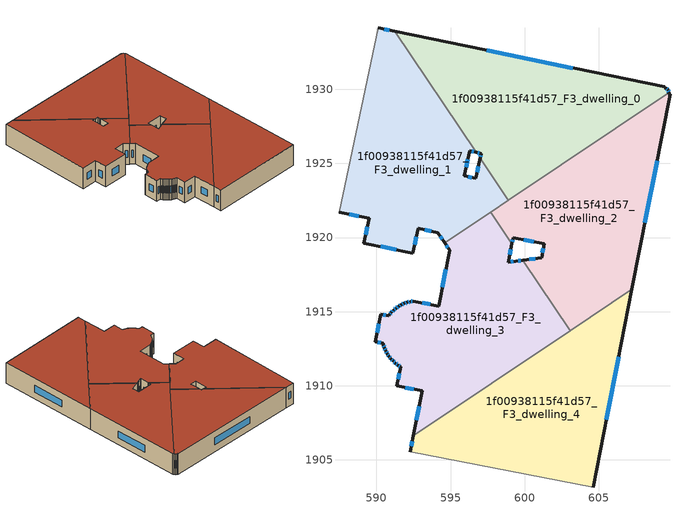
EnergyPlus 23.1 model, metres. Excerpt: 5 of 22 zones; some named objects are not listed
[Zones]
1f00938115f41d57_F3_dwelling_0
 floor to 1f00938115f41d57_F2_dwelling_0 (EU_floor_Construction): 609.44,1930.15 609.44,1930.1 609.53,1930.08 609.67,1929.96 609.73,1929.78 598.89,1922.51 596.99,1925.33 597.07,1925.66 596.72,1925.74 591.25,1933.91 z9
 wall outside (EU_wall_Construction): 609.73,1929.78 609.67,1929.96 609.53,1930.08 609.44,1930.1 609.44,1930.15 591.25,1933.91 / 596.72,1925.74 597.07,1925.66 596.99,1925.33 z9:12
 wall to 1f00938115f41d57_F3_dwelling_1 (EU_wall_Construction): 596.99,1925.33 598.89,1922.51 / 591.25,1933.91 596.72,1925.74 z9:12
 wall to 1f00938115f41d57_F3_dwelling_2 (EU_wall_Construction): 598.89,1922.51 609.73,1929.78 z9:12
 window (EU_Window_Construction): 609.62,1930 609.58,1930.04 / 609.71,1929.84 609.69,1929.9 / 597.04,1925.55 597.02,1925.45 / 596.84,1925.71 596.95,1925.69 / 603.25,1931.43 597.44,1932.63 z10.02:10.98
 roof outside (EU_roof_Construction): 609.73,1929.78 609.67,1929.96 609.53,1930.08 609.44,1930.1 609.44,1930.15 591.25,1933.91 596.72,1925.74 597.07,1925.66 596.99,1925.33 598.89,1922.51 z12
1f00938115f41d57_F3_dwelling_1
 floor to 1f00938115f41d57_F2_dwelling_1 (EU_floor_Construction): 591.25,1933.91 596.72,1925.74 596.28,1925.84 595.92,1924.15 596.7,1923.99 596.97,1925.24 596.99,1925.33 598.89,1922.51 594.61,1919.64 594.15,1920.33 592.81,1920.61 592.46,1918.95 589.16,1919.63 589.51,1921.29 587.48,1921.72 590.14,1934.14 z9
 wall outside (EU_wall_Construction): 596.99,1925.33 596.97,1925.24 596.7,1923.99 595.92,1924.15 596.28,1925.84 596.72,1925.74 / 587.48,1921.72 589.51,1921.29 589.16,1919.63 592.46,1918.95 592.81,1920.61 594.15,1920.33 594.61,1919.64 / 591.25,1933.91 590.14,1934.14 z9:12
 wall adiabatic (EU_wall_Construction): 590.14,1934.14 587.48,1921.72 z9:12
 wall to 1f00938115f41d57_F3_dwelling_3 (EU_wall_Construction): 594.61,1919.64 597.7,1921.71 z9:12
 wall to 1f00938115f41d57_F3_dwelling_2 (EU_wall_Construction): 597.7,1921.71 598.89,1922.51 z9:12
 window (EU_Window_Construction): 596.43,1925.81 596.57,1925.77 / 596.04,1924.73 596.16,1925.27 / 596.44,1924.04 596.19,1924.1 / 596.88,1924.81 596.8,1924.41 / 594.31,1920.1 594.45,1919.88 / 593.27,1920.52 593.7,1920.43 / 592.58,1919.51 592.7,1920.04 / 590.29,1919.39 591.34,1919.18 / 589.39,1920.73 589.28,1920.19 / 588.17,1921.57 588.82,1921.44 / 590.87,1933.99 590.52,1934.06 z10.02:10.98
 roof outside (EU_roof_Construction): 598.89,1922.51 596.99,1925.33 596.97,1925.24 596.7,1923.99 595.92,1924.15 596.28,1925.84 596.72,1925.74 591.25,1933.91 590.14,1934.14 587.48,1921.72 589.51,1921.29 589.16,1919.63 592.46,1918.95 592.81,1920.61 594.15,1920.33 594.61,1919.64 z12
1f00938115f41d57_F3_dwelling_2
 floor to 1f00938115f41d57_F2_dwelling_2 (EU_floor_Construction): 609.73,1929.78 609.71,1929.69 609.8,1929.65 607.24,1916.51 603.07,1913.71 599.88,1918.47 601.14,1918.64 601.32,1919.58 599.22,1919.99 599.14,1919.57 597.7,1921.71 z9
 wall outside (EU_wall_Construction): 607.24,1916.51 609.8,1929.65 609.71,1929.69 609.73,1929.78 / 599.14,1919.57 599.22,1919.99 601.32,1919.58 601.14,1918.64 599.88,1918.47 z9:12
 wall to 1f00938115f41d57_F3_dwelling_3 (EU_wall_Construction): 599.88,1918.47 603.07,1913.71 / 597.7,1921.71 599.14,1919.57 z9:12
 wall to 1f00938115f41d57_F3_dwelling_4 (EU_wall_Construction): 603.07,1913.71 607.24,1916.51 z9:12
 window (EU_Window_Construction): 608.11,1920.98 608.93,1925.18 / 600.71,1918.58 600.31,1918.53 / 601.26,1919.26 601.2,1918.96 / 599.94,1919.85 600.61,1919.72 / 599.17,1919.71 599.2,1919.85 z10.02:10.98
 roof outside (EU_roof_Construction): 607.24,1916.51 609.8,1929.65 609.71,1929.69 609.73,1929.78 597.7,1921.71 599.14,1919.57 599.22,1919.99 601.32,1919.58 601.14,1918.64 599.88,1918.47 603.07,1913.71 z12
1f00938115f41d57_F3_dwelling_3
 floor to 1f00938115f41d57_F2_dwelling_3 (EU_floor_Construction): 599.14,1919.57 598.93,1918.47 598.9,1918.34 599.41,1918.41 599.88,1918.47 603.07,1913.71 592.49,1906.62 593.08,1909.66 591.38,1909.99 591.64,1911.29 591.45,1911.4 591.28,1911.53 591.12,1911.67 590.98,1911.82 590.84,1911.99 590.72,1912.17 590.62,1912.36 590.55,1912.55 590.47,1912.76 590.47,1912.8 590.46,1912.86 589.92,1912.96 590.28,1914.81 590.82,1914.71 590.88,1914.79 591.01,1914.95 591.16,1915.1 591.33,1915.24 591.5,1915.36 591.68,1915.46 591.88,1915.55 592.08,1915.62 592.29,1915.67 592.5,1915.71 594.19,1915.38 594.94,1919.15 594.61,1919.64 597.7,1921.71 z9
 wall outside (EU_wall_Construction): 594.61,1919.64 594.94,1919.15 594.19,1915.38 592.5,1915.71 592.29,1915.67 592.08,1915.62 591.88,1915.55 591.68,1915.46 591.5,1915.36 591.33,1915.24 591.16,1915.1 591.01,1914.95 590.88,1914.79 590.82,1914.71 590.28,1914.81 589.92,1912.96 590.46,1912.86 590.47,1912.8 590.47,1912.76 590.55,1912.55 590.62,1912.36 590.72,1912.17 590.84,1911.99 590.98,1911.82 591.12,1911.67 591.28,1911.53 591.45,1911.4 591.64,1911.29 591.38,1909.99 593.08,1909.66 592.49,1906.62 / 599.88,1918.47 599.41,1918.41 598.9,1918.34 598.93,1918.47 599.14,1919.57 z9:12
 wall to 1f00938115f41d57_F3_dwelling_4 (EU_wall_Construction): 592.49,1906.62 603.07,1913.71 z9:12
 window (EU_Window_Construction): 591.55,1910.85 591.47,1910.43 / 591.52,1911.36 591.58,1911.33 / 591.34,1911.48 591.4,1911.44 / 591.18,1911.62 591.23,1911.58 / 591.03,1911.77 591.07,1911.72 / 590.89,1911.93 590.93,1911.88 / 590.76,1912.1 590.8,1912.05 / 590.65,1912.3 590.69,1912.23 / 590.57,1912.49 590.59,1912.43 / 590.5,1912.69 590.52,1912.62 / 590.1,1912.93 590.28,1912.9 / 590.15,1914.18 590.04,1913.59 / 590.63,1914.74 590.46,1914.77 / 590.97,1914.89 590.92,1914.84 / 591.11,1915.05 591.06,1915 / 591.27,1915.19 591.22,1915.15 / 591.44,1915.32 591.39,1915.28 / 591.62,1915.43 591.56,1915.39 / 591.82,1915.52 591.75,1915.49 / 592.01,1915.6 591.95,1915.58 / 592.22,1915.65 592.15,1915.64 / 592.43,1915.69 592.36,1915.68 / 593.62,1915.49 593.08,1915.59 / 594.69,1917.86 594.45,1916.66 / 594.72,1919.47 594.83,1919.32 / 599,1918.85 599.07,1919.19 / 599.24,1918.38 599.08,1918.36 / 599.72,1918.45 599.57,1918.43 / 592.88,1908.63 592.7,1907.66 / 591.96,1909.87 592.5,1909.77 z10.02:10.98
 roof outside (EU_roof_Construction): 603.07,1913.71 599.88,1918.47 599.41,1918.41 598.9,1918.34 598.93,1918.47 599.14,1919.57 597.7,1921.71 594.61,1919.64 594.94,1919.15 594.19,1915.38 592.5,1915.71 592.29,1915.67 592.08,1915.62 591.88,1915.55 591.68,1915.46 591.5,1915.36 591.33,1915.24 591.16,1915.1 591.01,1914.95 590.88,1914.79 590.82,1914.71 590.28,1914.81 589.92,1912.96 590.46,1912.86 590.47,1912.8 590.47,1912.76 590.55,1912.55 590.62,1912.36 590.72,1912.17 590.84,1911.99 590.98,1911.82 591.12,1911.67 591.28,1911.53 591.45,1911.4 591.64,1911.29 591.38,1909.99 593.08,1909.66 592.49,1906.62 z12
1f00938115f41d57_F3_dwelling_4
 floor to 1f00938115f41d57_F2_dwelling_4 (EU_floor_Construction): 607.24,1916.51 604.63,1903.17 592.29,1905.55 592.49,1906.62 z9
 wall outside (EU_wall_Construction): 604.63,1903.17 607.24,1916.51 / 592.49,1906.62 592.29,1905.55 z9:12
 wall adiabatic (EU_wall_Construction): 592.29,1905.55 604.63,1903.17 z9:12
 window (EU_Window_Construction): 605.52,1907.71 606.35,1911.97 / 592.42,1906.26 592.36,1905.92 z10.02:10.98
 roof outside (EU_roof_Construction): 604.63,1903.17 607.24,1916.51 592.49,1906.62 592.29,1905.55 z12
[Building]
EU S2 Campaign: North Axis=0; Terrain=City; Solar Distribution=FullExterior
[Site:Location]
Vienna: Latitude=48; Longitude=16.5; Time Zone=1; Elevation=183
[SizingPeriod:WeatherFileDays]
AnnualSizingPeriod: Begin Month=1; Begin Day of Month=1; End Month=12; End Day of Month=31; Day of Week for Start Day=Monday; Use Weather File Daylight Saving Period=No; Use Weather File Rain and Snow Indicators=No
[MATERIAL]
EU_InternalMass_Material: Roughness=MediumRough; Thickness=0.1; Conductivity=1; Density=1800; Specific Heat=900; Thermal Absorptance=0.9; Solar Absorptance=0.7; Visible Absorptance=0.7
[MATERIAL:NOMASS] Roughness=MediumRough; Thermal Absorptance=0.9; Solar Absorptance=0.7; Visible Absorptance=0.7
Name | Thermal Resistance
EU_wall_NoMass | 0.942466
EU_roof_NoMass | 0.551687
EU_floor_NoMass | 0.66527
[WINDOWMATERIAL:SIMPLEGLAZINGSYSTEM]
EU_Window_SimpleGlazing: UFactor=2.03367; Solar Heat Gain Coefficient=0.65; Visible Transmittance=0.65
[CONSTRUCTION]
EU_wall_Construction: EU_wall_NoMass
EU_roof_Construction: EU_roof_NoMass
EU_floor_Construction: EU_floor_NoMass
EU_Window_Construction: EU_Window_SimpleGlazing
EU_InternalMass_Construction: EU_InternalMass_Material
[ZONE] Type=1; Multiplier=1; Ceiling Height=autocalculate; Floor Area=autocalculate; Part of Total Floor Area=Yes
Name | Volume
1f00938115f41d57_F3_dwelling_0; 1f00938115f41d57_F3_dwelling_4 | 277.077
1f00938115f41d57_F3_dwelling_1 | 277.09
1f00938115f41d57_F3_dwelling_2 | 277.05
1f00938115f41d57_F3_dwelling_3 | 277.069
[INTERNALMASS] Construction=EU_InternalMass_Construction
Name | Zone or ZoneList | Surface Area
1f00938115f41d57_F3_dwelling_0_EU_InternalMass | 1f00938115f41d57_F3_dwelling_0 | 92.3611
1f00938115f41d57_F3_dwelling_1_EU_InternalMass | 1f00938115f41d57_F3_dwelling_1 | 92.3624
1f00938115f41d57_F3_dwelling_2_EU_InternalMass | 1f00938115f41d57_F3_dwelling_2 | 92.352
1f00938115f41d57_F3_dwelling_3_EU_InternalMass | 1f00938115f41d57_F3_dwelling_3 | 92.3574
1f00938115f41d57_F3_dwelling_4_EU_InternalMass | 1f00938115f41d57_F3_dwelling_4 | 92.359
[OTHEREQUIPMENT] Fuel Type=Electricity; Design Level Calculation Method=Watts/Area; Power per Zone Floor Area=1; Fraction Latent=0; Fraction Radiant=0; Fraction Lost=0; Carbon Dioxide Generation Rate=0; EndUse Subcategory=EU_Step8_InternalGains
Name | Zone or ZoneList or Space or SpaceList | Schedule
EU_Step8_InternalGain_1f00938115f41d57_F3_dwelling_0_f000 | 1f00938115f41d57_F3_dwelling_0 | EU_Step8_GainSchedule_1f00938115f41d57_F3_dwelling_0_f000
EU_Step8_InternalGain_1f00938115f41d57_F3_dwelling_1_f000 | 1f00938115f41d57_F3_dwelling_1 | EU_Step8_GainSchedule_1f00938115f41d57_F3_dwelling_1_f000
EU_Step8_InternalGain_1f00938115f41d57_F3_dwelling_2_f000 | 1f00938115f41d57_F3_dwelling_2 | EU_Step8_GainSchedule_1f00938115f41d57_F3_dwelling_2_f000
EU_Step8_InternalGain_1f00938115f41d57_F3_dwelling_3_f000 | 1f00938115f41d57_F3_dwelling_3 | EU_Step8_GainSchedule_1f00938115f41d57_F3_dwelling_3_f000
EU_Step8_InternalGain_1f00938115f41d57_F3_dwelling_4_f000 | 1f00938115f41d57_F3_dwelling_4 | EU_Step8_GainSchedule_1f00938115f41d57_F3_dwelling_4_f000
[ZONEVENTILATION:DESIGNFLOWRATE] Schedule=EU_AlwaysOn; Design Flow Rate Calculation Method=AirChanges/Hour; Air Changes per Hour=0.530523; Ventilation Type=Natural; Fan Pressure Rise=0; Fan Total Efficiency=1; Constant Term Coefficient=1; Temperature Term Coefficient=0; Velocity Term Coefficient=0; Velocity Squared Term Coefficient=0; Minimum Indoor Temperature=-100; Maximum Indoor Temperature=100; Delta Temperature=-100; Minimum Outdoor Temperature=-100; Maximum Outdoor Temperature=100; Maximum Wind Speed=40
Name | Zone or ZoneList or Space or SpaceList
EU_ConstantAir_1f00938115f41d57_F3_dwelling_0 | 1f00938115f41d57_F3_dwelling_0
EU_ConstantAir_1f00938115f41d57_F3_dwelling_1 | 1f00938115f41d57_F3_dwelling_1
EU_ConstantAir_1f00938115f41d57_F3_dwelling_2 | 1f00938115f41d57_F3_dwelling_2
EU_ConstantAir_1f00938115f41d57_F3_dwelling_3 | 1f00938115f41d57_F3_dwelling_3
EU_ConstantAir_1f00938115f41d57_F3_dwelling_4 | 1f00938115f41d57_F3_dwelling_4
[HVACTEMPLATE:ZONE:IDEALLOADSAIRSYSTEM] System Availability Schedule=EU_AlwaysOn; Maximum Heating Supply Air Temperature=50; Minimum Cooling Supply Air Temperature=13; Maximum Heating Supply Air Humidity Ratio=0.0156; Minimum Cooling Supply Air Humidity Ratio=0.0077; Heating Limit=NoLimit; Cooling Limit=NoLimit; Heating Availability Schedule=EU_AlwaysOn; Cooling Availability Schedule=EU_CoolingOff; Dehumidification Control Type=ConstantSensibleHeatRatio; Cooling Sensible Heat Ratio=0.7; Dehumidification Setpoint=60; Humidification Control Type=None; Humidification Setpoint=30; Outdoor Air Method=None; Outdoor Air Flow Rate per Person=0.00944; Outdoor Air Flow Rate per Zone Floor Area=0; Outdoor Air Flow Rate per Zone=0; Demand Controlled Ventilation Type=None; Outdoor Air Economizer Type=NoEconomizer; Heat Recovery Type=None; Sensible Heat Recovery Effectiveness=0.7; Latent Heat Recovery Effectiveness=0.65
Name | Template Thermostat
1f00938115f41d57_F3_dwelling_0 | EU_HeatOnly_1f00938115f41d57_F3_dwelling_0
1f00938115f41d57_F3_dwelling_1 | EU_HeatOnly_1f00938115f41d57_F3_dwelling_1
1f00938115f41d57_F3_dwelling_2 | EU_HeatOnly_1f00938115f41d57_F3_dwelling_2
1f00938115f41d57_F3_dwelling_3 | EU_HeatOnly_1f00938115f41d57_F3_dwelling_3
1f00938115f41d57_F3_dwelling_4 | EU_HeatOnly_1f00938115f41d57_F3_dwelling_4
[SIZING:ZONE] Zone Cooling Design Supply Air Temperature Input Method=SupplyAirTemperature; Zone Cooling Design Supply Air Temperature=13; Zone Heating Design Supply Air Temperature Input Method=SupplyAirTemperature; Zone Heating Design Supply Air Temperature=50; Zone Cooling Design Supply Air Humidity Ratio=0.008; Zone Heating Design Supply Air Humidity Ratio=0.008; Cooling Design Air Flow Method=DesignDay; Cooling Design Air Flow Rate=0; Cooling Minimum Air Flow per Zone Floor Area=0.000762; Cooling Minimum Air Flow=0; Cooling Minimum Air Flow Fraction=0.2; Heating Design Air Flow Method=DesignDay; Heating Design Air Flow Rate=0; Heating Maximum Air Flow per Zone Floor Area=0.002032; Heating Maximum Air Flow=0.141576; Heating Maximum Air Flow Fraction=0.3; Account for Dedicated Outdoor Air System=No; Dedicated Outdoor Air System Control Strategy=NeutralSupplyAir; Dedicated Outdoor Air Low Setpoint Temperature for Design=autosize; Dedicated Outdoor Air High Setpoint Temperature for Design=autosize; Zone Load Sizing Method=Sensible Load Only No Latent Load; Zone Latent Cooling Design Supply Air Humidity Ratio Input Method=HumidityRatioDifference; Zone Cooling Design Supply Air Humidity Ratio Difference=0.005; Zone Latent Heating Design Supply Air Humidity Ratio Input Method=HumidityRatioDifference; Zone Humidification Design Supply Air Humidity Ratio Difference=0.005
1f00938115f41d57_F3_dwelling_0; 1f00938115f41d57_F3_dwelling_1; 1f00938115f41d57_F3_dwelling_2; 1f00938115f41d57_F3_dwelling_3; 1f00938115f41d57_F3_dwelling_4
[SCHEDULE:CONSTANT]
Name | Hourly Value
EU_AlwaysOn | 1
EU_CoolingOff | 0
[SCHEDULE:FILE] Column Number=1; Rows to Skip at Top=0; Number of Hours of Data=8760; Column Separator=Comma; Interpolate to Timestep=No; Minutes per Item=60; Adjust Schedule for Daylight Savings=Yes
Name | File
EU_Step8_GainSchedule_1f00938115f41d57_F3_dwelling_0_f000 | ../../schedules/1f00938115f41d57/1f00938115f41d57_F3_dwelling_0_f000_gain.csv
EU_Step8_GainSchedule_1f00938115f41d57_F3_dwelling_1_f000 | ../../schedules/1f00938115f41d57/1f00938115f41d57_F3_dwelling_1_f000_gain.csv
EU_Step8_GainSchedule_1f00938115f41d57_F3_dwelling_2_f000 | ../../schedules/1f00938115f41d57/1f00938115f41d57_F3_dwelling_2_f000_gain.csv
EU_Step8_GainSchedule_1f00938115f41d57_F3_dwelling_3_f000 | ../../schedules/1f00938115f41d57/1f00938115f41d57_F3_dwelling_3_f000_gain.csv
EU_Step8_GainSchedule_1f00938115f41d57_F3_dwelling_4_f000 | ../../schedules/1f00938115f41d57/1f00938115f41d57_F3_dwelling_4_f000_gain.csv
